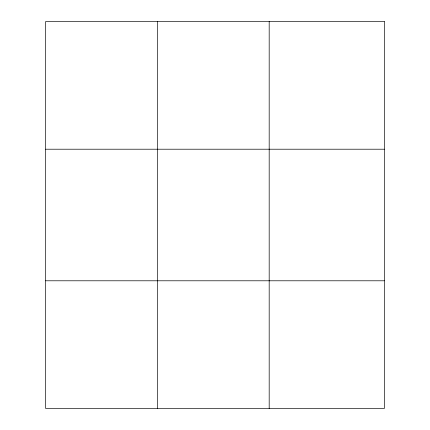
<?xml version="1.0" encoding="UTF-8"?>
<svg xmlns="http://www.w3.org/2000/svg" width="430" height="430" viewBox="0 0 430 430"><rect width="100%" height="100%" fill="white"/><g stroke="black" fill="none" stroke-linecap="round" stroke-linejoin="round"><path stroke-width="0.64" d="M157.428 21.5L157.428 408.5M269.185 21.5L269.185 408.5M45.677 149.21L384.323 149.21M45.677 280.79L384.323 280.79M384.323 21.5L384.323 408.5L45.677 408.5L45.677 21.5L384.323 21.5"/></g></svg>
